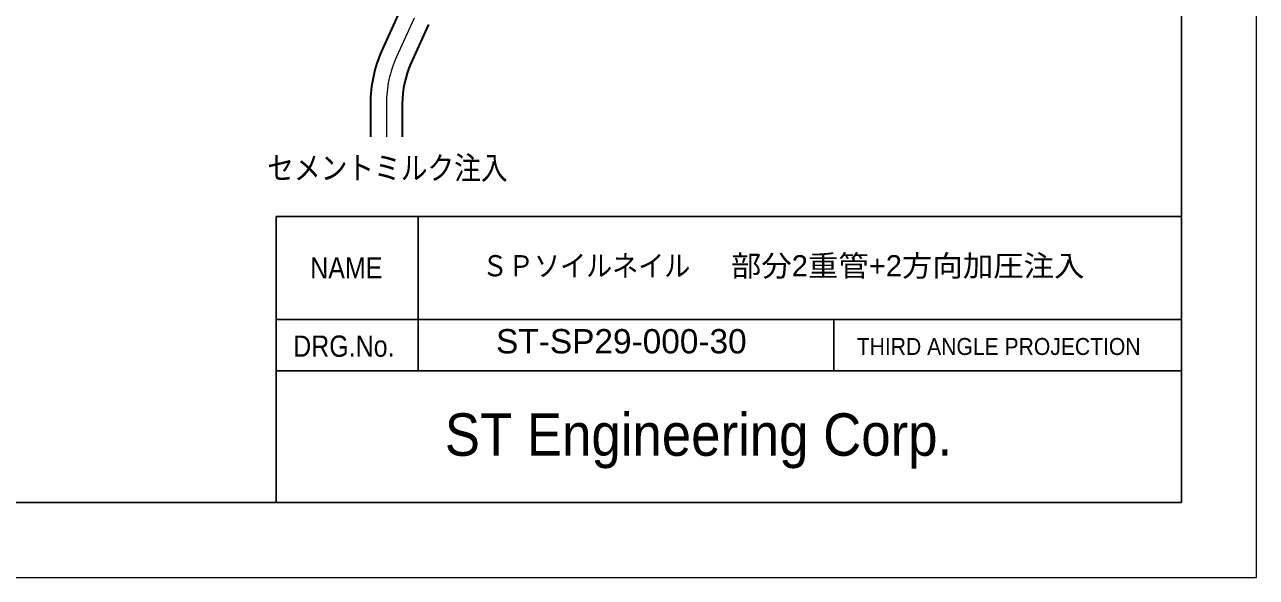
# Model space of a CAD drawing. Units: millimetres, scale not verified. Extents: x 1889 to 4202, y 889 to 2522.
# Drawn here: x 3299 to 4202, y 889 to 1294 of the extents above; entities that cross this region are included whole.
import ezdxf
from ezdxf.enums import TextEntityAlignment as Align

# ---------------------------------------------------------------- set-up
doc = ezdxf.new("R2010")
doc.units = ezdxf.units.MM
doc.header["$LTSCALE"] = 3
doc.linetypes.add('CHAIN', pattern=[18.5, 12, -1.5, 3.5, -1.5])
for name, color, linetype, lineweight in [('1外形線', 7, 'Continuous', 35), ('4中心線', 1, 'CHAIN', 15), ('6寸法線', 4, 'Continuous', 13), ('7 枠・タイトル', 7, 'Continuous', 25), ('DEFPOINTS_3', 7, 'Continuous', 13)]:
    doc.layers.add(name, color=color, linetype=linetype, lineweight=lineweight)
doc.styles.add('ＭＳ Ｐゴシック', font='')
doc.styles.get('ＭＳ Ｐゴシック').set_extended_font_data('MS PGothic')

msp = doc.modelspace()

# ---------------------------------------------------------------- linework, layer by layer
at = {"layer": '1外形線'}
for p, q in [((3573.519, 1303.687), (3560.655, 1275.216)), ((3594.783, 1294.08), (3581.919, 1265.609)), ((3552.229, 1236.101), (3552.229, 1211.818)), ((3575.562, 1236.101), (3575.562, 1211.818))]:
    msp.add_line(p, q, dxfattribs=at)
for radius in [95, 71.667]:
    msp.add_arc((3647.229, 1236.101), radius, 155.68566, 180, dxfattribs=at)
at = {"layer": '4中心線'}
for p, q in [((3584.151, 1298.884), (3571.287, 1270.413)), ((3563.896, 1236.101), (3563.896, 1211.818))]:
    msp.add_line(p, q, dxfattribs=at)
msp.add_arc((3647.229, 1236.101), 83.333, 155.68566, 180, dxfattribs=at)
at = {"layer": '7 枠・タイトル'}
for p, q in [((4146.618, 943.902), (4146.618, 2467.402)), ((3483.141, 1153.446), (4146.618, 1153.446)), ((3483.141, 1153.446), (3483.141, 943.902)), ((3587.197, 1153.446), (3587.197, 1040.268)), ((3483.141, 1077.994), (4146.618, 1077.994)), ((3891.814, 1077.994), (3891.814, 1040.268)), ((3483.141, 1040.268), (4146.618, 1040.268)), ((1943.868, 943.902), (4146.618, 943.902))]:
    msp.add_line(p, q, dxfattribs=at)
at = {"layer": 'DEFPOINTS_3'}
for p, q in [((4201.618, 888.902), (4201.618, 2522.402)), ((1888.868, 888.902), (4201.618, 888.902))]:
    msp.add_line(p, q, dxfattribs=at)

# ---------------------------------------------------------------- texts
at = {"layer": '6寸法線', "color": 7, "style": 'ＭＳ Ｐゴシック', "width": 0.85}
msp.add_text('セメントミルク注入', height=16.89, dxfattribs=at).set_placement((3476.54, 1197.488), align=Align.TOP_LEFT)
at = {"layer": '7 枠・タイトル', "style": 'ＭＳ Ｐゴシック'}
for s, height, width, p in [('NAME', 15.56, 0.9, (3508.075, 1103.356)), ('ＳＰソイルネイル', 15.56, 0.9, (3633.92, 1104.9)), ('部分2重管+2方向加圧注入', 15.56, 1.05, (3816.461, 1104.854)), ('DRG.No.', 15.56, 0.9, (3495.567, 1045.954)), ('ST-SP29-000-30', 17.82, 1.05, (3644.32, 1047.73)), ('THIRD ANGLE PROJECTION', 12.45, 0.95, (3908.691, 1048.188)), ('ST Engineering Corp.', 31.12, 0.95, (3606.732, 968.698))]:
    msp.add_text(s, height=height, dxfattribs=dict(at, width=width)).set_placement(p, align=Align.BOTTOM_LEFT)

doc.saveas('drawing.dxf')
